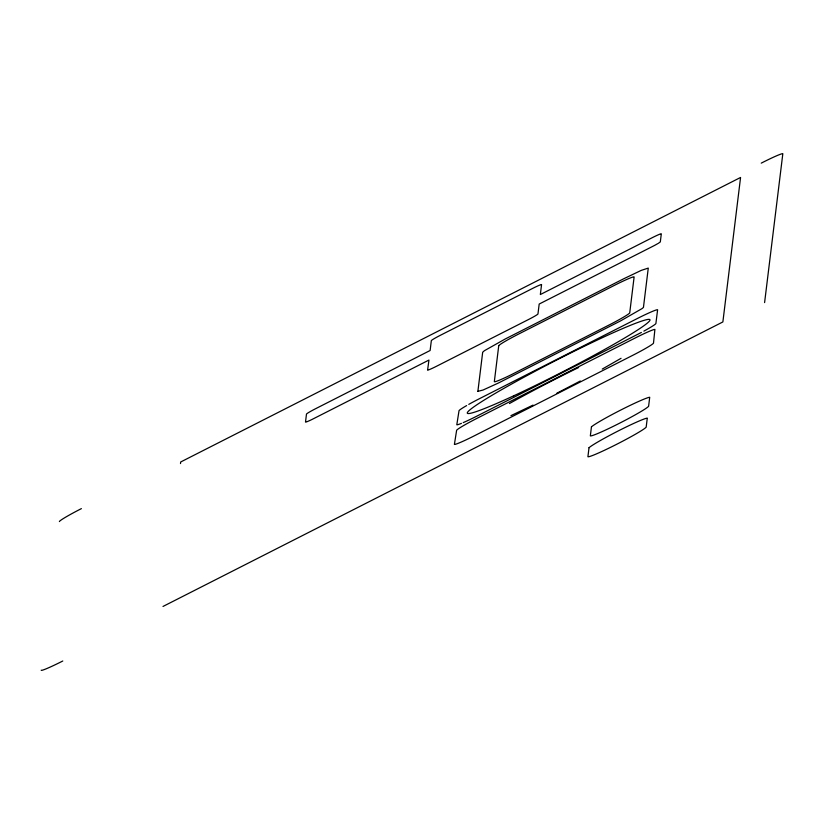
<?xml version="1.0" encoding="UTF-8"?>
<svg xmlns="http://www.w3.org/2000/svg" width="824" height="824" viewBox="0 0 824 824"><rect width="100%" height="100%" fill="white"/><g stroke="black" fill="none" stroke-linecap="round" stroke-linejoin="round"><path stroke-width="1.24" d="M180.497 463.562L180.683 461.986L740.57 177.459L722.875 321.937L162.998 606.454M764.6 302.593L782.8 153.954A23.051 1.483 -27.1 0 0 761.252 163.142M602.272 369.07L621.049 358.316M641.391 332.453L477.518 415.801A23.257 1.504 -27.1 0 1 463.232 422.609M556.725 393.285L580.333 380.997M510.942 415.636L533.056 405.099M654.905 329.353L653.504 343.072A23.257 1.504 -27.1 0 1 633.831 354.773L475.129 435.412A23.257 1.504 -27.1 0 1 454.405 444.363L456.62 430.386A23.257 1.504 -27.1 0 1 476.293 418.685L634.49 338.355A23.257 1.504 -27.1 0 1 654.287 329.466M461.44 423.361A23.257 1.504 -27.1 0 1 456.805 424.751L459.019 410.774A23.257 1.504 -27.1 0 1 466.631 405.583M643.843 331.135A23.257 1.504 -27.1 0 0 655.904 323.461L657.604 309.793A23.257 1.504 -27.1 0 0 636.89 318.744L478.682 399.074A23.257 1.504 -27.1 0 0 468.763 404.378M509.417 403.544A102.547 6.613 -27.1 0 1 578.633 367.514M658.531 243.152A10.372 0.67 -27.1 0 0 660.333 241.793L661.312 233.831A10.372 0.67 -27.1 0 0 652.824 237.394L540.348 294.539L541.564 284.558A10.372 0.67 -27.1 0 0 532.448 288.503L440.644 335.152A10.372 0.67 -27.1 0 0 431.343 340.58L430.128 350.499L315.18 408.92A10.372 0.67 -27.1 0 0 306.487 414.081L305.508 422.043A10.372 0.67 -27.1 0 0 311.75 419.591L428.954 360.067L427.574 370.213L428.161 370.007A10.372 0.67 -27.1 0 0 436.854 366.093L528.658 319.444A10.372 0.67 -27.1 0 0 537.959 314.016L539.184 304.046L653.916 245.768A10.372 0.67 -27.1 0 0 657.789 243.605M59.4 521.571A24.432 1.576 -27.1 0 1 81.391 508.624M62.779 661.003A24.483 1.576 -27.1 0 1 41.2 670.2M477.889 391.338L483.029 390.04L498.366 383.047L620.503 320.948L642.215 308.506L643.451 307.393L648.272 268.088L641.247 270.385L623.964 278.646L505.174 339.014L484.409 350.705L482.679 352.239L477.889 391.338M498.726 345.792L494.338 381.605A24.36 1.576 -27.1 0 0 511.086 374.817L608.205 325.459A24.061 1.555 -27.1 0 0 629.711 312.986L634.12 276.988A22.598 1.463 -27.1 0 0 614.261 285.444L517.142 334.802A22.712 1.463 -27.1 0 0 498.726 345.792M591.447 426.853L590.345 435.875A32.826 2.122 -27.1 0 0 619.195 423.392A32.826 2.122 -27.1 0 0 648.612 406.263L649.714 397.25A33.434 2.153 -27.1 0 0 620.832 410.002A33.434 2.153 -27.1 0 0 591.447 426.853M589.026 447.71L587.914 456.723A32.826 2.122 -27.1 0 0 616.764 444.249A32.826 2.122 -27.1 0 0 646.181 427.12L647.283 418.108A33.434 2.153 -27.1 0 0 618.402 430.859A33.434 2.153 -27.1 0 0 589.026 447.71M513.754 395.778A102.547 6.613 -27.1 0 0 649.992 319.887A102.547 6.613 -27.1 0 0 512.24 383.685A102.547 6.613 -27.1 0 0 513.754 395.778"/></g></svg>
